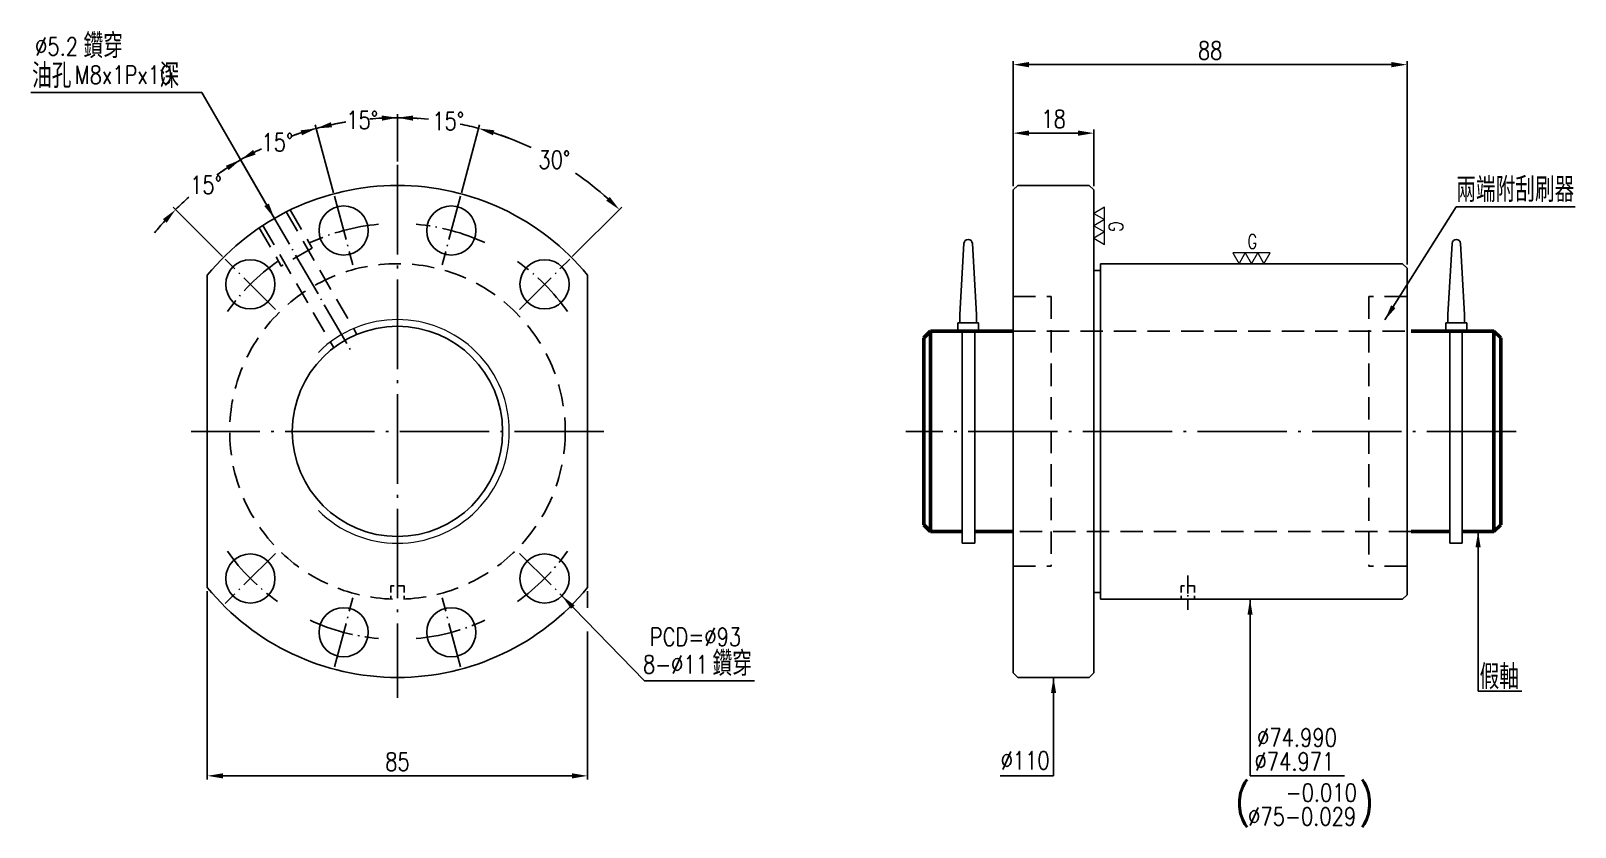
# Model space of a CAD drawing. Header units: millimetres. Extents: x 2718 to 3063, y 364 to 542.
import ezdxf
from ezdxf.enums import TextEntityAlignment as Align

# ---------------------------------------------------------------- set-up
doc = ezdxf.new("R2010")
doc.units = ezdxf.units.MM
doc.header["$LTSCALE"] = 10
doc.linetypes.add('C', pattern=[2.5625, 2, -0.25, 0.0625, -0.25])
doc.linetypes.add('H', pattern=[0.75, 0.5, -0.25])
doc.layers.get('0').update_dxf_attribs({"linetype": 'CONTINUOUS'})
doc.layers.get('DEFPOINTS').update_dxf_attribs({"linetype": 'CONTINUOUS'})
for name, color, linetype, lineweight in [('03', 6, 'CONTINUOUS', 15), ('04', 4, 'CONTINUOUS', 5), ('3', 4, 'CONTINUOUS', 15), ('AM_0', 7, 'CONTINUOUS', 50)]:
    doc.layers.add(name, color=color, linetype=linetype, lineweight=lineweight)
for name, color, linetype in [('14', 4, 'CONTINUOUS'), ('C', 5, 'C'), ('DIM', 6, 'CONTINUOUS'), ('H', 2, 'H'), ('txt', 3, 'CONTINUOUS')]:
    doc.layers.add(name, color=color, linetype=linetype)
doc.styles.add('SIMPLEX', font='SIMPLEX.shx', dxfattribs={"width": 0.8, "height": 4, "bigfont": 'chineset.shx'})
doc.dimstyles.new('STANDARD$0', dxfattribs={"dimscale": 0, "dimtxt": 5.5, "dimasz": 4.5, "dimexe": 2, "dimexo": 2, "dimgap": 1.7, "dimtad": 1, "dimdec": 3, "dimrnd": 0.0005, "dimdsep": 46, "dimtxsty": 'SIMPLEX', "dimcen": 0.09, "dimclrd": 6, "dimclre": 6, "dimclrt": 3, "dimadec": 1, "dimazin": 2, "dimtp": -0.1, "dimtm": 0.2, "dimtfac": 1, "dimtdec": 3, "dimtmove": 2, "dimatfit": 3, "dimfxl": 0, "dimtvp": 0.790698, "dimarcsym": 0})
doc.dimstyles.new('STANDARD$2', dxfattribs={"dimscale": 0, "dimtxt": 5.5, "dimasz": 4.5, "dimexe": 2.2, "dimexo": 2.2, "dimgap": 2.2, "dimtad": 0, "dimtih": 1, "dimtoh": 1, "dimdec": 3, "dimrnd": 0.0005, "dimdsep": 46, "dimtxsty": 'SIMPLEX', "dimcen": 0.09, "dimclrd": 6, "dimclre": 6, "dimclrt": 3, "dimadec": 1, "dimazin": 2, "dimtp": -0.1, "dimtm": 0.2, "dimtfac": 1, "dimtdec": 3, "dimtmove": 2, "dimatfit": 3, "dimfxl": 0, "dimtvp": 0.790698, "dimlwd": -1, "dimlwe": -1, "dimarcsym": 0})
doc.dimstyles.new('STANDARD$7', dxfattribs={"dimscale": 0, "dimtxt": 5.5, "dimasz": 4.5, "dimexe": 1.2, "dimexo": 1.2, "dimgap": 1.2, "dimtad": 1, "dimdec": 3, "dimrnd": 0.0005, "dimdsep": 46, "dimtxsty": 'SIMPLEX', "dimcen": 0.09, "dimclrd": 6, "dimclre": 6, "dimclrt": 3, "dimadec": 1, "dimazin": 2, "dimtp": -0.1, "dimtm": 0.2, "dimtfac": 1, "dimtdec": 3, "dimtmove": 2, "dimatfit": 3, "dimfxl": 0, "dimtvp": 0.790698, "dimlwd": -1, "dimlwe": -1, "dimarcsym": 0})

# ---------------------------------------------------------------- blocks, each defined once
blk = doc.blocks.new('*D59')
at = {"layer": 'DEFPOINTS', "color": 0}
for p in [(2757.5, 417.51), (2842.5, 417.51), (2842.5, 375.42)]:
    blk.add_point(p, dxfattribs=at)
at = {"layer": 'DIM', "color": 6, "lineweight": -2}
for p, q in [((2757.5, 416.71), (2757.5, 374.62)), ((2842.5, 416.71), (2842.5, 413.01)), ((2842.5, 407.71), (2842.5, 374.62)), ((2761, 375.42), (2839, 375.42))]:
    blk.add_line(p, q, dxfattribs=at)
at = {"layer": 'DIM', "color": 6}
for points in [[(2761, 376), (2761, 374.84), (2757.5, 375.42)], [(2839, 376), (2839, 374.84), (2842.5, 375.42)]]:
    blk.add_solid(points, dxfattribs=at)
at = {"layer": 'DIM', "color": 3, "insert": (2800, 378.58), "char_height": 4, "attachment_point": 5, "style": 'SIMPLEX'}
blk.add_mtext('85', dxfattribs=at)
blk = doc.blocks.new('*D57')
at = {"layer": 'DEFPOINTS', "color": 0}
for p in [(2840.22, 509.86), (2814.09, 505.01), (2838.5, 490.92), (2809.98, 489.66), (2827.26, 479.68)]:
    blk.add_point(p, dxfattribs=at)
at = {"layer": 'DIM', "color": 6, "lineweight": -2}
for p, q in [((2814.3, 505.79), (2818.36, 520.93)), ((2839.06, 491.49), (2850.15, 502.57))]:
    blk.add_line(p, q, dxfattribs=at)
for start, end in [(64.7913, 72.1401), (47.8599, 55.4229)]:
    blk.add_arc((2800, 452.42), 70.13, start, end, dxfattribs=at)
at = {"layer": 'DIM', "color": 6}
for points in [[(2821.34, 518.61), (2821.67, 519.73), (2818.15, 520.16)], [(2847.45, 504.84), (2846.65, 504), (2849.59, 502.01)]]:
    blk.add_solid(points, dxfattribs=at)
at = {"layer": 'DIM', "color": 3, "insert": (2835.06, 513.15), "char_height": 4, "attachment_point": 5, "rotation": 0.1, "style": 'SIMPLEX'}
blk.add_mtext('30°', dxfattribs=at)
blk = doc.blocks.new('*D58')
at = {"layer": 'DEFPOINTS', "color": 0}
for p in [(2759.78, 509.86), (2770.84, 502.93), (2761.5, 490.92), (2772.74, 479.68), (2789.88, 469.95)]:
    blk.add_point(p, dxfattribs=at)
at = {"layer": 'DIM', "color": 6, "lineweight": -2}
for p, q in [((2770.44, 503.62), (2764.54, 513.84)), ((2760.93, 491.49), (2749.85, 502.57))]:
    blk.add_line(p, q, dxfattribs=at)
for start, end in [(116.3843, 117.1401), (120, 124.9079), (131.6865, 135), (137.8599, 140.7199)]:
    blk.add_arc((2800, 452.42), 70.13, start, end, dxfattribs=at)
at = {"layer": 'DIM', "color": 6}
for points in [[(2768.29, 514.31), (2767.73, 515.34), (2764.94, 513.15)], [(2747.58, 499.87), (2748.42, 499.07), (2750.41, 502.01)]]:
    blk.add_solid(points, dxfattribs=at)
at = {"layer": 'DIM', "color": 3, "insert": (2757.22, 507.52), "char_height": 4, "attachment_point": 5, "rotation": 0.1, "style": 'SIMPLEX'}
blk.add_mtext('15°', dxfattribs=at)
blk = doc.blocks.new('*D60')
at = {"layer": 'DEFPOINTS', "color": 0}
for p in [(2937.63, 519.1), (2937.63, 506.42), (2955.63, 506.42)]:
    blk.add_point(p, dxfattribs=at)
at = {"layer": 'DIM', "color": 6, "lineweight": -2}
for p, q in [((2937.63, 507.22), (2937.63, 519.9)), ((2952.13, 519.1), (2941.13, 519.1)), ((2955.63, 507.22), (2955.63, 519.9))]:
    blk.add_line(p, q, dxfattribs=at)
at = {"layer": 'DIM', "color": 6}
for points in [[(2941.13, 519.69), (2941.13, 518.52), (2937.63, 519.1)], [(2952.13, 519.69), (2952.13, 518.52), (2955.63, 519.1)]]:
    blk.add_solid(points, dxfattribs=at)
at = {"layer": 'DIM', "color": 3, "insert": (2946.63, 522.27), "char_height": 4, "attachment_point": 5, "style": 'SIMPLEX'}
blk.add_mtext('18', dxfattribs=at)
blk = doc.blocks.new('*D61')
at = {"layer": 'DEFPOINTS', "color": 0}
for p in [(2937.63, 534.41), (2937.63, 506.42), (3025.63, 488.92)]:
    blk.add_point(p, dxfattribs=at)
at = {"layer": 'DIM', "color": 6, "lineweight": -2}
for p, q in [((2937.63, 507.22), (2937.63, 535.21)), ((3025.63, 489.72), (3025.63, 535.21)), ((3022.13, 534.41), (2941.13, 534.41))]:
    blk.add_line(p, q, dxfattribs=at)
at = {"layer": 'DIM', "color": 6}
for points in [[(2941.13, 535), (2941.13, 533.83), (2937.63, 534.41)], [(3022.13, 535), (3022.13, 533.83), (3025.63, 534.41)]]:
    blk.add_solid(points, dxfattribs=at)
at = {"layer": 'DIM', "color": 3, "insert": (2981.63, 537.58), "char_height": 4, "attachment_point": 5, "style": 'SIMPLEX'}
blk.add_mtext('88', dxfattribs=at)
blk = doc.blocks.new('研磨加工')
at = {"layer": '3'}
for points in [[(-0.58, 1), (-1.73, 1), (-1.15, 0)], [(0.58, 1), (-0.58, 1), (0, 0)], [(1.73, 1), (0.58, 1), (1.15, 0)]]:
    blk.add_lwpolyline(points, close=True, dxfattribs=at)
at = {"layer": '3', "style": 'SIMPLEX', "width": 0.8}
blk.add_text('G', height=1.32, dxfattribs=at).set_placement((-0.4, 2.06), align=Align.MIDDLE_LEFT)
blk = doc.blocks.new('*D62')
at = {"layer": 'DEFPOINTS', "color": 0}
for p in [(2776.01, 518.32), (2785.91, 505.01), (2770.84, 502.93), (2790.02, 489.66), (2789.88, 469.95)]:
    blk.add_point(p, dxfattribs=at)
at = {"layer": 'DIM', "color": 6, "lineweight": -2}
for p, q in [((2785.7, 505.79), (2781.64, 520.93)), ((2770.44, 503.62), (2764.54, 513.84))]:
    blk.add_line(p, q, dxfattribs=at)
for start, end in [(99.4773, 102.1401), (105, 109.6968), (115.6922, 120), (122.8599, 125.1583)]:
    blk.add_arc((2800, 452.42), 70.13, start, end, dxfattribs=at)
at = {"layer": 'DIM', "color": 6}
for points in [[(2785.39, 520.41), (2785.11, 521.55), (2781.85, 520.16)], [(2761.65, 511.82), (2762.25, 510.83), (2764.94, 513.15)]]:
    blk.add_solid(points, dxfattribs=at)
at = {"layer": 'DIM', "color": 3, "insert": (2773.17, 517.06), "char_height": 4, "attachment_point": 5, "rotation": 0.1, "style": 'SIMPLEX'}
blk.add_mtext('15°', dxfattribs=at)
blk = doc.blocks.new('*D63')
at = {"layer": 'DEFPOINTS', "color": 0}
for p in [(2787.82, 521.48), (2800, 511.98), (2785.91, 505.01), (2790.02, 489.66), (2800, 392.86)]:
    blk.add_point(p, dxfattribs=at)
at = {"layer": 'DIM', "color": 6}
for p, q in [((2800, 512.78), (2800, 523.35)), ((2785.7, 505.79), (2781.64, 520.93))]:
    blk.add_line(p, q, dxfattribs=at)
for start, end in [(99.5801, 105), (90, 93.2782), (86.1293, 87.1401), (107.8599, 109.6968)]:
    blk.add_arc((2800, 452.42), 70.13, start, end, dxfattribs=at)
for points in [[(2803.48, 521.88), (2803.51, 523.04), (2800, 522.55)], [(2778.33, 519.73), (2778.66, 518.61), (2781.85, 520.16)]]:
    blk.add_solid(points, dxfattribs=at)
at = {"layer": 'DIM', "color": 3, "insert": (2792.12, 522.03), "char_height": 4, "attachment_point": 5, "style": 'SIMPLEX'}
blk.add_mtext('15°', dxfattribs=at)
blk = doc.blocks.new('*D64')
at = {"layer": 'DEFPOINTS', "color": 0}
for p in [(2806.11, 522.28), (2800, 511.98), (2814.09, 505.01), (2809.98, 489.66), (2800, 392.86)]:
    blk.add_point(p, dxfattribs=at)
at = {"layer": 'DIM', "color": 6}
for p, q in [((2800, 512.78), (2800, 523.35)), ((2814.3, 505.79), (2818.36, 520.93))]:
    blk.add_line(p, q, dxfattribs=at)
for start, end in [(92.8599, 95.0735), (84.3384, 90), (75, 78.4873), (69.2801, 72.1401)]:
    blk.add_arc((2800, 452.42), 70.13, start, end, dxfattribs=at)
for points in [[(2796.49, 523.04), (2796.51, 521.88), (2800, 522.55)], [(2821.34, 518.61), (2821.67, 519.73), (2818.15, 520.16)]]:
    blk.add_solid(points, dxfattribs=at)
at = {"layer": 'DIM', "color": 3, "insert": (2811.34, 521.8), "char_height": 4, "attachment_point": 5, "style": 'SIMPLEX'}
blk.add_mtext('15°', dxfattribs=at)

msp = doc.modelspace()

# ---------------------------------------------------------------- linework, layer by layer
for p, q in [((2938.6251, 507.4209), (2937.6251, 506.4209)), ((2954.6251, 507.4209), (2938.6251, 507.4209)), ((2954.6251, 507.4209), (2955.6251, 506.4209)), ((2937.6251, 506.4209), (2937.6251, 398.4209)), ((2955.6251, 416.4209), (2955.6251, 506.4209)), ((2925.6783, 478.5477), (2926.6138, 494.4442)), ((2929.4159, 478.5477), (2928.4804, 494.4442)), ((3034.7701, 478.5477), (3035.7056, 494.4442)), ((3038.5077, 478.5477), (3037.5722, 494.4442)), ((2757.499, 487.3315), (2757.499, 417.5103)), ((2842.499, 487.3315), (2842.499, 417.5103)), ((2955.6251, 488.4209), (2957.1251, 488.4209)), ((2957.1251, 489.9209), (3024.6251, 489.9209)), ((2957.1251, 416.4209), (2957.1251, 489.9209)), ((3024.6251, 489.9209), (3025.6251, 488.9209)), ((3025.6251, 488.9209), (3025.6251, 415.9209)), ((2925.2111, 474.8101), (2925.2111, 476.6789)), ((2925.2111, 476.6789), (2929.8831, 476.6789)), ((2925.6783, 476.6789), (2925.6783, 478.5477)), ((2929.4159, 476.6789), (2929.4159, 478.5477)), ((2929.8831, 474.8101), (2929.8831, 476.6789)), ((3034.3029, 474.8101), (3034.3029, 476.6789)), ((3038.9749, 476.6789), (3034.3029, 476.6789)), ((3034.7701, 476.6789), (3034.7701, 478.5477)), ((3038.5077, 476.6789), (3038.5077, 478.5477)), ((3038.9749, 474.8101), (3038.9749, 476.6789)), ((2925.2111, 474.8101), (2929.8831, 474.8101)), ((2926.2235, 474.8101), (2926.2235, 427.4468)), ((2929.0267, 474.8101), (2929.0267, 427.4468)), ((3038.9749, 474.8101), (3034.3029, 474.8101)), ((3035.1593, 474.8101), (3035.1593, 427.4468)), ((3037.9625, 474.8101), (3037.9625, 427.4468)), ((2926.2235, 427.4468), (2929.0267, 427.4468)), ((3037.9625, 427.4468), (3035.1593, 427.4468)), ((2955.6251, 398.4209), (2955.6251, 416.4209)), ((2957.1251, 416.4209), (2955.6251, 416.4209)), ((2957.1251, 414.9209), (2957.1251, 416.4209)), ((3024.6251, 414.9209), (2957.1251, 414.9209)), ((3025.6251, 415.9209), (3024.6251, 414.9209)), ((2937.6251, 398.4209), (2938.6251, 397.4209)), ((2938.6251, 397.4209), (2954.6251, 397.4209)), ((2955.6251, 398.4209), (2954.6251, 397.4209))]:
    msp.add_line(p, q)
at = {"color": 6}
for p, q in [((3036.6419, 502.6184), (3063.1959, 502.6184)), ((2946.6251, 375.4209), (2934.7055, 375.4209))]:
    msp.add_line(p, q, dxfattribs=at)
for centre, radius in [((2787.9656, 497.3301), 5.5), ((2812.0324, 497.3301), 5.5), ((2767.1185, 485.3013), 5.5), ((2832.8795, 485.3013), 5.5), ((2799.999, 452.4209), 23.5), ((2767.1185, 419.5404), 5.5), ((2832.8795, 419.5404), 5.5), ((2787.9656, 407.5117), 5.5), ((2812.0324, 407.5117), 5.5)]:
    msp.add_circle(centre, radius)
for centre, radius, start, end in [((2799.999, 452.4209), 55, 39.400569, 140.599431), ((2927.5471, 494.3993), 0.9344, 2.753997, 177.246003), ((3036.6389, 494.3993), 0.9344, 2.753997, 177.246003), ((2799.999, 452.4209), 55, 219.400569, 320.599431)]:
    msp.add_arc(centre, radius, start, end)
at = {"layer": '04'}
msp.add_arc((2799.999, 452.4209), 25, 225, 135, dxfattribs=at)
at = {"layer": '14', "color": 6}
for p, q in [((2718.0684, 528.2044), (2756.2454, 528.2044)), ((2879.7668, 396.6502), (2855.1755, 396.6502))]:
    msp.add_line(p, q, dxfattribs=at)
at = {"layer": 'AM_0'}
for p, q in [((2919.1251, 474.8209), (2917.6251, 473.3209)), ((2917.6251, 473.3209), (2917.6251, 431.5209)), ((2919.1251, 474.8209), (2937.6251, 474.8209)), ((2919.1251, 474.8209), (2919.1251, 430.0209)), ((3026.5609, 474.8209), (3045.0609, 474.8209)), ((3045.0609, 474.8209), (3045.0609, 430.0209)), ((3045.0609, 474.8209), (3046.5609, 473.3209)), ((3046.5609, 473.3209), (3046.5609, 431.5209)), ((2919.1251, 430.0209), (2917.6251, 431.5209)), ((3045.0609, 430.0209), (3046.5609, 431.5209)), ((2919.1251, 430.0209), (2926.2235, 430.0209)), ((2929.0267, 430.0209), (2937.6251, 430.0209)), ((3026.5609, 430.0209), (3035.1593, 430.0209)), ((3037.9625, 430.0209), (3045.0609, 430.0209))]:
    msp.add_line(p, q, dxfattribs=at)
at = {"layer": 'C', "color": 1}
for p, q in [((2799.999, 511.9821), (2799.999, 392.8597)), ((2846.1298, 452.4209), (2753.8682, 452.4209)), ((3050.0223, 452.4209), (2913.6359, 452.4209))]:
    msp.add_line(p, q, dxfattribs=at)
at = {"layer": 'C', "color": 1, "ltscale": 0.5}
for p, q in [((2785.9071, 505.0127), (2790.0208, 489.6602)), ((2814.0909, 505.0127), (2809.9773, 489.6602)), ((2770.8376, 502.93), (2789.8757, 469.955)), ((2772.7379, 479.6819), (2761.4991, 490.9207)), ((2827.2601, 479.6819), (2838.4989, 490.9207)), ((2772.7379, 425.1598), (2761.4991, 413.921)), ((2827.2601, 425.1598), (2838.4989, 413.921)), ((2785.9071, 399.8291), (2790.0208, 415.1816)), ((2814.0909, 399.8291), (2809.9773, 415.1816))]:
    msp.add_line(p, q, dxfattribs=at)
at = {"layer": 'C', "color": 1, "ltscale": 0.2}
msp.add_line((2976.6251, 420.1886), (2976.6251, 412.5167), dxfattribs=at)
at = {"layer": 'C', "color": 1, "ltscale": 0.5}
for start, end in [(95.195971, 114.804029), (65.195971, 84.804029), (125.195971, 144.804029), (35.195971, 54.804029), (215.195971, 234.804029), (305.195971, 324.804029), (245.195971, 264.804029), (275.195971, 294.804029)]:
    msp.add_arc((2799.999, 452.4209), 46.5, start, end, dxfattribs=at)
at = {"layer": 'DEFPOINTS', "color": 0, "linetype": 'ByBlock'}
msp.add_point((3025.6251, 488.4209), dxfattribs=at)
at = {"layer": 'H', "color": 5}
for p, q in [((2775.138, 501.4813), (2790.9432, 474.1059)), ((2776.0359, 501.9261), (2780.9631, 493.392)), ((2769.1077, 497.9261), (2774.0349, 489.392)), ((2769.9419, 498.4813), (2785.7471, 471.1059)), ((2780.9631, 493.392), (2774.0349, 489.392)), ((2937.6251, 482.5709), (2946.1251, 482.5709)), ((2946.1251, 482.5709), (2946.1251, 422.2709)), ((3017.1251, 482.5709), (3017.1251, 422.2709)), ((3025.6251, 482.5709), (3017.1251, 482.5709)), ((2937.6251, 474.8209), (3026.5609, 474.8209)), ((3017.1251, 452.4209), (3017.1251, 422.2709)), ((3026.5609, 430.0209), (2937.6251, 430.0209)), ((2937.6251, 422.2709), (2946.1251, 422.2709)), ((3025.6251, 422.2709), (3017.1251, 422.2709))]:
    msp.add_line(p, q, dxfattribs=at)
at = {"layer": 'H', "color": 5, "ltscale": 0.3}
for p, q in [((2801.499, 417.9209), (2798.499, 417.9209)), ((2798.499, 417.9209), (2798.499, 414.9209)), ((2801.499, 417.9209), (2801.499, 414.9209)), ((2975.1251, 417.9209), (2975.1251, 414.9209)), ((2978.1251, 417.9209), (2975.1251, 417.9209)), ((2978.1251, 417.9209), (2978.1251, 414.9209))]:
    msp.add_line(p, q, dxfattribs=at)
at = {"layer": 'H', "color": 5}
msp.add_circle((2799.999, 452.4209), 37.5, dxfattribs=at)

# ---------------------------------------------------------------- block references
at = {"layer": '03', "xscale": 2.400000000000091, "yscale": 2.400000000000091, "zscale": 2.400000000000091, "rotation": 270}
msp.add_blockref('研磨加工', (2955.6251, 498.3935), dxfattribs=at)
at = {"layer": '03', "xscale": 2.399999999999977, "yscale": 2.399999999999977, "zscale": 2.399999999999977}
msp.add_blockref('研磨加工', (2990.8751, 489.9209), dxfattribs=at)

# ---------------------------------------------------------------- texts
at = {"layer": '03', "color": 3, "style": 'SIMPLEX', "width": 0.8}
for s, p in [('鑽穿', (2729.8304, 535.8498)), ('油孔      深', (2718.3292, 529.1853)), ('鑽穿', (2870.4133, 397.7598))]:
    msp.add_text(s, height=5.5, dxfattribs=at).set_placement(p)
msp.add_text('假軸', height=5.5, dxfattribs=at).set_placement((3046.2409, 397.8394), align=Align.MIDDLE)
at = {"layer": '03', "color": 3, "attachment_point": 5, "style": 'SIMPLEX'}
for s, insert, char_height in [('%%c5.2', (2723.8053, 538.4762), 4), ('M8x1Px10', (2738.7956, 532.1482), 4), ('PCD=%%C93', (2866.5919, 406.48), 4), ('8-∅11', (2862.1255, 400.3315), 4), ('%%C74.990', (3001.038, 383.9791), 4), ('∅110', (2940.275, 378.8722), 4), ('∅74.971', (3000.4614, 378.6372), 4), ('(         ', (2988.9052, 368.6266), 7), ('-0.010', (3006.4603, 371.6642), 4), (')         ', (3016.5411, 368.6266), 7), ('∅75-0.029', (3002.1899, 366.3223), 4)]:
    msp.add_mtext(s, dxfattribs=dict(at, insert=insert, char_height=char_height))
at = {"layer": 'txt', "insert": (3036.6231, 503.6992), "char_height": 5.5, "attachment_point": 7, "style": 'SIMPLEX'}
msp.add_mtext('兩端附刮刷器', dxfattribs=at)

# ---------------------------------------------------------------- dimensions: what is measured, and where the dimension line sits
at = {"layer": 'DIM'}
for base, p1, p2, picture, middle in [((2937.6251, 534.4138), (3025.6251, 488.9209), (2937.6251, 506.4209), '*D61', (2981.6251, 537.5766)), ((2937.6251, 519.1024), (2955.6251, 506.4209), (2937.6251, 506.4209), '*D60', (2946.6251, 522.2652)), ((2842.499, 375.4209), (2757.499, 417.5103), (2842.499, 417.5103), '*D59', (2799.999, 378.5837))]:
    dim = msp.add_linear_dim(base=base, p1=p1, p2=p2, dimstyle='STANDARD$0', override={"dimscale": 1, "dimtxt": 4, "dimasz": 3.5, "dimexe": 0.8, "dimexo": 0.8, "dimgap": 1, "dimtad": 0}, dxfattribs=at)
    dim.commit()
    dim.dimension.update_dxf_attribs({"geometry": picture, "text_midpoint": middle})
for base, line1, picture, middle in [((2787.8217, 521.4818), ((2785.9071, 505.0127), (2790.0208, 489.6602)), '*D63', (2792.1157, 522.0261)), ((2806.1109, 522.2803), ((2814.0909, 505.0127), (2809.9773, 489.6602)), '*D64', (2811.339, 521.8016))]:
    dim = msp.add_angular_dim_2l(base=base, line1=line1, line2=((2799.999, 511.9821), (2799.999, 392.8597)), dimstyle='STANDARD$2', override={"dimscale": 1, "dimtxt": 4, "dimasz": 3.5, "dimexe": 0.8, "dimexo": 0.8, "dimgap": 1}, dxfattribs=at)
    dim.commit()
    dim.dimension.update_dxf_attribs({"geometry": picture, "text_midpoint": middle, "dimtype": 162})
for base, line1, line2, picture, middle in [((2776.0144, 518.3181), ((2770.8376, 502.93), (2789.8757, 469.955)), ((2785.9071, 505.0127), (2790.0208, 489.6602)), '*D62', (2773.1672, 517.063)), ((2759.7762, 509.865), ((2772.7379, 479.6819), (2761.4991, 490.9207)), ((2770.8376, 502.93), (2789.8757, 469.955)), '*D58', (2757.2181, 507.5247))]:
    dim = msp.add_angular_dim_2l(base=base, line1=line1, line2=line2, dimstyle='STANDARD$2', override={"dimscale": 1, "dimtxt": 4, "dimasz": 3.5, "dimexe": 0.8, "dimexo": 0.8, "dimgap": 1, "dimtih": 0, "dimtoh": 0, "dimlwd": 65534, "dimlwe": 65534}, dxfattribs=at)
    dim.commit()
    dim.dimension.update_dxf_attribs({"geometry": picture, "text_midpoint": middle, "dimtype": 162, "text_rotation": 0.1})
dim = msp.add_angular_dim_2l(base=(2840.2218, 509.865), line1=((2827.2601, 479.6819), (2838.4989, 490.9207)), line2=((2814.0909, 505.0127), (2809.9773, 489.6602)), dimstyle='STANDARD$2', override={"dimscale": 1, "dimtxt": 4, "dimasz": 3.5, "dimexe": 0.8, "dimexo": 0.8, "dimgap": 1, "dimtih": 0, "dimtoh": 0, "dimlwd": 65534, "dimlwe": 65534}, dxfattribs=at)
dim.commit()
dim.dimension.update_dxf_attribs({"geometry": '*D57', "text_midpoint": (2835.0622, 513.152), "text_rotation": 0.1})

# ---------------------------------------------------------------- leaders
for points in [[(2772.499, 500.0523), (2756.2454, 528.2044)], [(3020.6966, 477.343), (3036.6419, 502.6184)], [(3041.5117, 430.0209), (3041.5117, 394.3485), (3051.2675, 394.3485)], [(2836.7686, 415.6513), (2855.1755, 396.6502)], [(2990.543, 414.9209), (2990.543, 375.4209), (3011.6235, 375.4209)], [(2946.6251, 397.4209), (2946.6251, 375.4209)]]:
    msp.add_leader(points, dimstyle='STANDARD$7', override={"dimscale": 1, "dimtxt": 4, "dimasz": 3.5, "dimexe": 0.8, "dimexo": 0.8, "dimgap": 1, "dimtad": 0}, dxfattribs=at)

doc.saveas('drawing.dxf')
